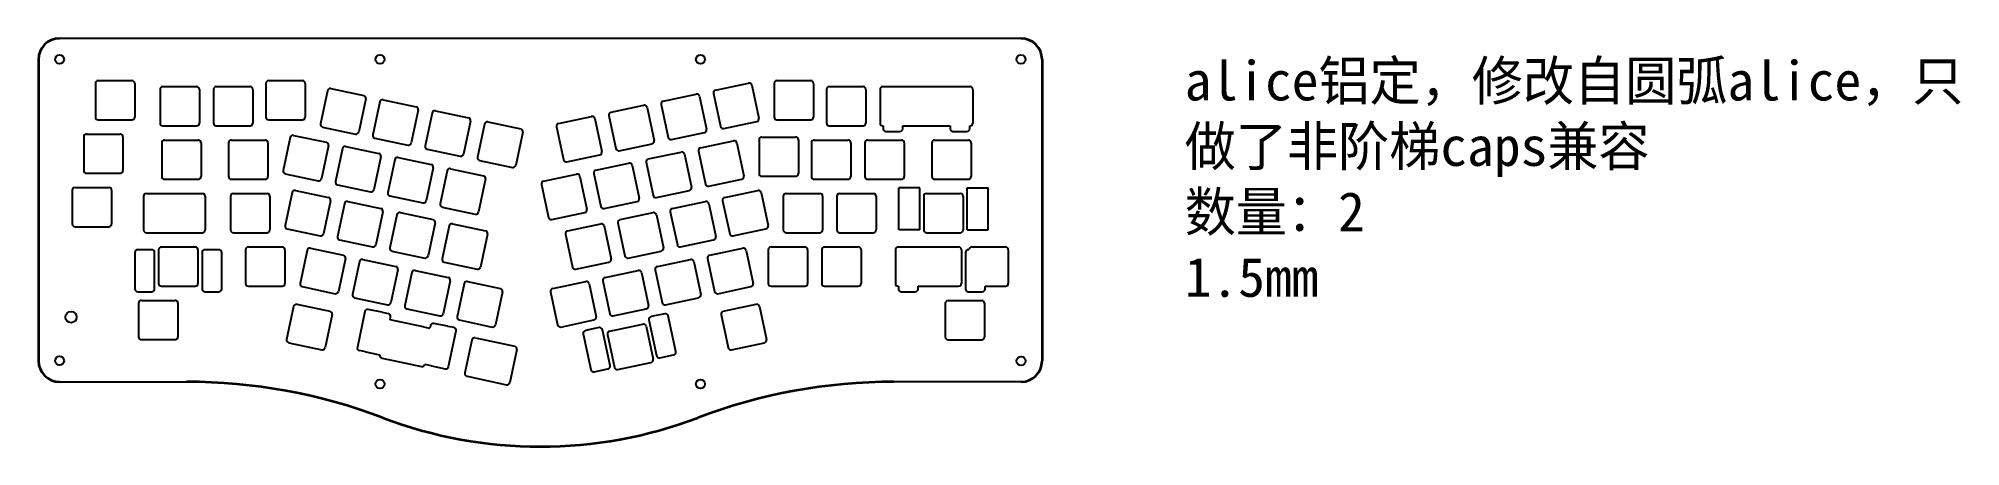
# Model space of a CAD drawing. Header units: millimetres. Extents: x -203 to 481, y 24 to 170.
import ezdxf

# ---------------------------------------------------------------- set-up
doc = ezdxf.new("R2010")
doc.units = ezdxf.units.MM
doc.layers.get('0').update_dxf_attribs({"lineweight": 35})
doc.layers.add('尺寸线层', color=3, linetype='Continuous', lineweight=18)

msp = doc.modelspace()

# ---------------------------------------------------------------- linework, layer by layer
at = {"color": 7, "linetype": 'Continuous', "lineweight": 25}
for p, q in [((146.83, 169.92), (-195.47, 169.92)), ((-182.71, 153.89), (-182.71, 141.89)), ((-181.71, 154.89), (-169.71, 154.89)), ((-168.71, 153.89), (-168.71, 141.89)), ((-159.69, 151.75), (-159.69, 139.75)), ((-158.69, 152.75), (-146.69, 152.75)), ((-145.69, 151.75), (-145.69, 139.75)), ((-140.64, 151.75), (-140.64, 139.75)), ((-139.64, 152.75), (-127.64, 152.75)), ((-126.64, 151.75), (-126.64, 139.75)), ((-122, 153.89), (-122, 141.89)), ((-121, 154.89), (-109, 154.89)), ((-108, 153.89), (-108, 141.89)), ((-100.1, 151.25), (-102.6, 139.51)), ((-98.92, 152.02), (-87.18, 149.53)), ((38.13, 151.51), (49.87, 154)), ((51.06, 153.23), (53.55, 141.49)), ((58.96, 153.89), (58.96, 141.89)), ((59.96, 154.89), (71.96, 154.89)), ((72.96, 153.89), (72.96, 141.89)), ((77.59, 151.75), (77.59, 139.75)), ((78.59, 152.75), (90.59, 152.75)), ((91.59, 151.75), (91.59, 139.75)), ((96.64, 151.75), (96.64, 139.75)), ((97.64, 152.75), (128.69, 152.75)), ((129.69, 151.75), (129.69, 139.75)), ((-86.41, 148.34), (-88.9, 136.6)), ((-81.47, 147.29), (-83.96, 135.55)), ((-80.28, 148.06), (-68.54, 145.57)), ((-67.77, 144.38), (-70.27, 132.64)), ((-61.65, 144.1), (-49.91, 141.61)), ((0.87, 143.59), (12.6, 146.08)), ((13.79, 145.31), (16.29, 133.57)), ((18.73, 146.36), (21.23, 134.62)), ((19.5, 147.55), (31.24, 150.04)), ((32.42, 149.27), (34.92, 137.53)), ((37.36, 150.32), (39.86, 138.58)), ((-181.71, 140.89), (-169.71, 140.89)), ((-158.69, 138.75), (-146.69, 138.75)), ((-139.64, 138.75), (-127.64, 138.75)), ((-121, 140.89), (-109, 140.89)), ((-101.83, 138.33), (-90.09, 135.83)), ((-62.83, 143.33), (-65.33, 131.59)), ((-49.14, 140.42), (-51.63, 128.68)), ((-44.2, 139.37), (-46.7, 127.63)), ((-43.01, 140.14), (-31.28, 137.64)), ((-18.54, 138.44), (-16.04, 126.7)), ((-17.77, 139.62), (-6.03, 142.12)), ((-4.84, 141.35), (-2.35, 129.61)), ((0.1, 142.4), (2.59, 130.66)), ((41.04, 137.81), (52.78, 140.31)), ((59.96, 140.89), (71.96, 140.89)), ((78.59, 138.75), (90.59, 138.75)), ((97.64, 138.75), (97.73, 138.75)), ((97.73, 138.75), (97.73, 137.75)), ((104.73, 137.75), (104.73, 138.75)), ((104.73, 138.75), (121.6, 138.75)), ((121.6, 138.75), (121.6, 137.75)), ((128.6, 137.75), (128.6, 138.75)), ((128.6, 138.75), (128.69, 138.75)), ((-186.87, 134.84), (-186.87, 122.84)), ((-185.87, 135.84), (-173.87, 135.84)), ((-172.87, 134.84), (-172.87, 122.84)), ((-159.09, 132.7), (-159.09, 120.7)), ((-158.09, 133.7), (-146.09, 133.7)), ((-145.09, 132.7), (-145.09, 120.7)), ((-135.28, 132.7), (-135.28, 120.7)), ((-134.28, 133.7), (-122.28, 133.7)), ((-121.28, 132.7), (-121.28, 120.7)), ((-113.38, 134.6), (-115.88, 122.86)), ((-112.2, 135.37), (-100.46, 132.88)), ((-99.69, 131.69), (-102.18, 119.95)), ((-94.75, 130.64), (-97.24, 118.9)), ((-93.56, 131.41), (-81.82, 128.92)), ((-83.19, 134.37), (-71.45, 131.87)), ((-64.56, 130.41), (-52.82, 127.91)), ((-30.51, 136.46), (-33, 124.72)), ((3.78, 129.89), (15.52, 132.39)), ((22.41, 133.85), (34.15, 136.35)), ((32.77, 130.9), (44.51, 133.39)), ((45.7, 132.62), (48.19, 120.88)), ((53.6, 133.76), (53.6, 121.76)), ((54.6, 134.76), (66.6, 134.76)), ((67.6, 133.76), (67.6, 121.76)), ((72.23, 132.7), (72.23, 120.7)), ((73.23, 133.7), (85.23, 133.7)), ((86.23, 132.7), (86.23, 120.7)), ((91.28, 132.7), (91.28, 120.7)), ((92.28, 133.7), (104.28, 133.7)), ((98.73, 136.75), (103.73, 136.75)), ((105.28, 132.7), (105.28, 120.7)), ((115.1, 132.7), (115.1, 120.7)), ((116.1, 133.7), (128.1, 133.7)), ((122.6, 136.75), (127.6, 136.75)), ((129.1, 132.7), (129.1, 120.7)), ((-81.05, 127.73), (-83.55, 115.99)), ((-76.11, 126.68), (-78.61, 114.94)), ((-74.93, 127.45), (-63.19, 124.96)), ((-62.42, 123.77), (-64.91, 112.03)), ((-56.29, 123.49), (-44.56, 120.99)), ((-45.92, 126.45), (-34.19, 123.95)), ((-14.86, 125.93), (-3.12, 128.43)), ((-4.49, 122.98), (7.24, 125.47)), ((8.43, 124.7), (10.93, 112.96)), ((13.37, 125.75), (15.87, 114.01)), ((14.14, 126.94), (25.88, 129.43)), ((27.06, 128.66), (29.56, 116.92)), ((32, 129.71), (34.5, 117.97)), ((-189.94, 116.79), (-177.94, 116.79)), ((-185.87, 121.84), (-173.87, 121.84)), ((-158.09, 119.7), (-146.09, 119.7)), ((-134.28, 119.7), (-122.28, 119.7)), ((-115.11, 121.68), (-103.37, 119.18)), ((-96.47, 117.72), (-84.73, 115.22)), ((-57.48, 122.72), (-59.98, 110.98)), ((-43.79, 119.81), (-46.28, 108.07)), ((-23.9, 117.83), (-21.4, 106.09)), ((-23.13, 119.01), (-11.39, 121.51)), ((-10.2, 120.74), (-7.71, 109)), ((-5.26, 121.79), (-2.77, 110.05)), ((35.68, 117.2), (47.42, 119.7)), ((54.6, 120.76), (66.6, 120.76)), ((73.23, 119.7), (85.23, 119.7)), ((92.28, 119.7), (104.28, 119.7)), ((103.35, 101.65), (103.35, 116.65)), ((110.78, 116.65), (103.35, 116.65)), ((110.78, 101.65), (110.78, 116.65)), ((116.1, 119.7), (128.1, 119.7)), ((127.66, 101.65), (127.66, 116.65)), ((127.66, 116.65), (135.09, 116.65)), ((135.09, 101.65), (135.09, 116.65)), ((-190.94, 115.79), (-190.94, 103.79)), ((-176.94, 115.79), (-176.94, 103.79)), ((-165.54, 113.65), (-165.54, 101.65)), ((-164.54, 114.65), (-144.61, 114.65)), ((-143.61, 113.65), (-143.61, 101.65)), ((-134.58, 113.65), (-134.58, 101.65)), ((-133.58, 114.65), (-121.58, 114.65)), ((-120.58, 113.65), (-120.58, 101.65)), ((-112.68, 114.97), (-115.18, 103.23)), ((-111.5, 115.74), (-99.76, 113.25)), ((-98.99, 112.06), (-101.48, 100.32)), ((-94.05, 111.01), (-96.54, 99.27)), ((-92.86, 111.78), (-81.12, 109.29)), ((-77.84, 113.76), (-66.1, 111.26)), ((-59.2, 109.8), (-47.47, 107.3)), ((-1.58, 109.28), (10.16, 111.78)), ((17.05, 113.24), (28.79, 115.74)), ((22.76, 109.29), (34.5, 111.78)), ((35.68, 111.01), (38.18, 99.27)), ((40.62, 112.06), (43.12, 100.32)), ((41.39, 113.25), (53.13, 115.74)), ((54.32, 114.97), (56.81, 103.23)), ((62.22, 113.65), (62.22, 101.65)), ((63.22, 114.65), (75.22, 114.65)), ((76.22, 113.65), (76.22, 101.65)), ((81.27, 113.65), (81.27, 101.65)), ((82.27, 114.65), (94.27, 114.65)), ((95.27, 113.65), (95.27, 101.65)), ((112.22, 113.65), (112.22, 101.65)), ((113.22, 114.65), (125.22, 114.65)), ((126.22, 113.65), (126.22, 101.65)), ((-189.94, 102.79), (-177.94, 102.79)), ((-80.35, 108.1), (-82.85, 96.36)), ((-75.41, 107.05), (-77.91, 95.31)), ((-74.23, 107.82), (-62.49, 105.33)), ((-61.72, 104.14), (-64.21, 92.4)), ((-56.78, 103.09), (-59.28, 91.35)), ((-55.59, 103.86), (-43.86, 101.36)), ((-20.22, 105.32), (-8.48, 107.82)), ((-14.51, 101.36), (-2.77, 103.86)), ((-1.58, 103.09), (0.91, 91.35)), ((3.36, 104.14), (5.85, 92.4)), ((4.13, 105.33), (15.86, 107.82)), ((17.05, 107.05), (19.55, 95.31)), ((21.99, 108.1), (24.49, 96.36)), ((-164.54, 100.65), (-144.61, 100.65)), ((-133.58, 100.65), (-121.58, 100.65)), ((-114.41, 102.05), (-102.67, 99.55)), ((-95.77, 98.09), (-84.03, 95.59)), ((-43.09, 100.18), (-45.58, 88.44)), ((-15.28, 100.18), (-12.78, 88.44)), ((25.67, 95.59), (37.41, 98.09)), ((44.3, 99.55), (56.04, 102.05)), ((63.22, 100.65), (75.22, 100.65)), ((82.27, 100.65), (94.27, 100.65)), ((110.78, 101.65), (103.35, 101.65)), ((113.22, 100.65), (125.22, 100.65)), ((127.66, 101.65), (135.09, 101.65)), ((-168.62, 93.6), (-168.62, 80.6)), ((-162.62, 94.6), (-167.62, 94.6)), ((-161.62, 80.6), (-161.62, 93.6)), ((-160.18, 94.6), (-160.18, 82.6)), ((-159.18, 95.6), (-147.18, 95.6)), ((-146.18, 94.6), (-146.18, 82.6)), ((-144.74, 93.6), (-144.74, 80.6)), ((-138.74, 94.6), (-143.74, 94.6)), ((-137.74, 80.6), (-137.74, 93.6)), ((-129.23, 94.6), (-129.23, 82.6)), ((-128.23, 95.6), (-116.23, 95.6)), ((-115.23, 94.6), (-115.23, 82.6)), ((-107.33, 94.36), (-109.83, 82.62)), ((-106.15, 95.13), (-94.41, 92.64)), ((-93.64, 91.45), (-96.13, 79.71)), ((-88.7, 90.4), (-91.19, 78.66)), ((-87.51, 91.17), (-75.77, 88.68)), ((-77.14, 94.13), (-65.4, 91.63)), ((-58.5, 90.17), (-46.77, 87.67)), ((-11.6, 87.67), (0.14, 90.17)), ((7.04, 91.63), (18.78, 94.13)), ((17.4, 88.68), (29.14, 91.17)), ((30.32, 90.4), (32.82, 78.66)), ((35.26, 91.45), (37.76, 79.71)), ((36.03, 92.64), (47.77, 95.13)), ((48.96, 94.36), (51.45, 82.62)), ((56.86, 94.6), (56.86, 82.6)), ((57.86, 95.6), (69.86, 95.6)), ((70.86, 94.6), (70.86, 82.6)), ((75.91, 94.6), (75.91, 82.6)), ((76.91, 95.6), (88.91, 95.6)), ((89.91, 94.6), (89.91, 82.6)), ((102.1, 94.6), (102.1, 82.6)), ((103.1, 95.6), (124.63, 95.6)), ((125.63, 94.6), (125.63, 82.6)), ((127.07, 93.6), (127.07, 80.6)), ((128.3, 94.6), (128.07, 94.6)), ((129.3, 95.6), (141.3, 95.6)), ((142.3, 94.6), (142.3, 82.6)), ((-75, 87.49), (-77.5, 75.75)), ((-70.06, 86.44), (-72.56, 74.7)), ((-68.88, 87.21), (-57.14, 84.72)), ((-56.37, 83.53), (-58.86, 71.79)), ((-51.43, 82.48), (-53.93, 70.74)), ((-50.24, 83.25), (-38.51, 80.75)), ((-19.87, 80.75), (-8.13, 83.25)), ((-6.94, 82.48), (-4.45, 70.74)), ((-2, 83.53), (0.49, 71.79)), ((-1.23, 84.72), (10.5, 87.21)), ((11.69, 86.44), (14.19, 74.7)), ((16.63, 87.49), (19.13, 75.75)), ((-167.62, 79.6), (-162.62, 79.6)), ((-167.32, 75.55), (-167.32, 63.55)), ((-166.32, 76.55), (-154.32, 76.55)), ((-159.18, 81.6), (-147.18, 81.6)), ((-153.32, 75.55), (-153.32, 63.55)), ((-143.74, 79.6), (-138.74, 79.6)), ((-128.23, 81.6), (-116.23, 81.6)), ((-109.06, 81.44), (-97.32, 78.94)), ((-90.42, 77.48), (-78.68, 74.98)), ((-37.74, 79.57), (-40.23, 67.83)), ((-20.64, 79.57), (-18.14, 67.83)), ((20.31, 74.98), (32.05, 77.48)), ((38.94, 78.94), (50.68, 81.44)), ((57.86, 81.6), (69.86, 81.6)), ((76.91, 81.6), (88.91, 81.6)), ((103.1, 81.6), (103.19, 81.6)), ((103.19, 81.6), (103.19, 80.6)), ((104.19, 79.6), (109.19, 79.6)), ((110.19, 80.6), (110.19, 81.6)), ((110.19, 81.6), (124.63, 81.6)), ((119.85, 75.5), (119.85, 63.5)), ((120.85, 76.5), (132.85, 76.5)), ((128.07, 79.6), (133.07, 79.6)), ((133.85, 75.5), (133.85, 63.5)), ((134.07, 80.6), (134.07, 81.6)), ((134.07, 81.6), (141.3, 81.6)), ((-112.14, 74.37), (-114.64, 62.63)), ((-110.96, 75.14), (-99.22, 72.65)), ((-98.45, 71.46), (-100.94, 59.72)), ((-86.74, 72.56), (-89.44, 59.84)), ((-80.66, 72.29), (-85.55, 73.33)), ((-78.37, 71.79), (-80.54, 72.25)), ((-77.81, 69.63), (-77.6, 70.61)), ((-65.98, 67.12), (-77.72, 69.61)), ((-71.79, 73.52), (-60.05, 71.02)), ((-53.15, 69.56), (-41.42, 67.06)), ((-16.96, 67.06), (-5.22, 69.56)), ((1.68, 71.02), (13.42, 73.52)), ((14.35, 69.57), (17.05, 56.85)), ((20.01, 71.79), (15.12, 70.75)), ((23.9, 58.31), (21.2, 71.02)), ((40.07, 71.46), (42.57, 59.72)), ((40.84, 72.65), (52.58, 75.14)), ((53.77, 74.37), (56.26, 62.63)), ((-166.32, 62.55), (-154.32, 62.55)), ((-65.89, 67.09), (-63.69, 66.63)), ((-63.38, 67.59), (-63.59, 66.6)), ((-57.3, 67.32), (-62.19, 68.36)), ((-55.02, 66.83), (-57.19, 67.29)), ((-56.95, 52.93), (-54.25, 65.64)), ((-48.62, 62.41), (-51.11, 50.67)), ((-47.43, 63.18), (-33.37, 60.19)), ((-9.01, 64.6), (-6.3, 51.89)), ((-3.34, 66.83), (-8.24, 65.79)), ((0.54, 53.34), (-2.16, 66.06)), ((-0.34, 64.4), (2.16, 52.66)), ((0.43, 65.59), (12.17, 68.08)), ((13.36, 67.31), (15.85, 55.57)), ((120.85, 62.5), (132.85, 62.5)), ((-113.87, 61.45), (-102.13, 58.95)), ((-86.5, 58.19), (-88.67, 58.65)), ((-86.38, 58.16), (-81.49, 57.12)), ((-80.63, 55.92), (-78.43, 55.45)), ((-78.34, 55.43), (-66.6, 52.93)), ((-32.6, 59), (-35.09, 47.26)), ((18.24, 56.08), (23.13, 57.12)), ((43.75, 58.95), (55.49, 61.45)), ((-65.41, 53.71), (-65.41, 53.7)), ((-63.14, 53.23), (-65.31, 53.69)), ((-63.03, 53.2), (-58.14, 52.16)), ((-50.34, 49.48), (-36.28, 46.49)), ((-5.12, 51.12), (-0.23, 52.16)), ((3.34, 51.89), (15.08, 54.39)), ((-195.47, 47.52), (-150.25, 47.52)), ((146.88, 47.52), (101.61, 47.52))]:
    msp.add_line(p, q, dxfattribs=at)
at = {"linetype": 'Continuous'}
for p, q in [((-202.97, 162.42), (-202.97, 55.02)), ((154.33, 162.42), (154.33, 54.97))]:
    msp.add_line(p, q, dxfattribs=at)
at = {"color": 7, "linetype": 'Continuous', "lineweight": 25}
for centre, radius in [((-195.47, 162.42), 1.6), ((-81.37, 162.42), 1.6), ((32.73, 162.42), 1.6), ((146.83, 162.42), 1.6), ((-191.37, 70.57), 2), ((-195.47, 55.02), 1.6), ((146.88, 54.97), 1.6), ((-81.37, 46.76), 1.6), ((32.73, 46.76), 1.6)]:
    msp.add_circle(centre, radius, dxfattribs=at)
at = {"linetype": 'Continuous'}
for centre, radius, start, end in [((-195.47, 162.42), 7.5, 90, 180), ((146.83, 162.42), 7.5, 0, 90), ((-195.47, 55.02), 7.5, 180, 270), ((146.88, 54.97), 7.45, 270, 0), ((-150.25, -149.48), 197, 69.22706, 90), ((101.61, -149.48), 197, 90, 110.77294), ((-24.32, 182.5), 158.07, 249.22706, 290.77294)]:
    msp.add_arc(centre, radius, start, end, dxfattribs=at)
at = {"color": 7, "linetype": 'Continuous', "lineweight": 25}
for centre, start, end in [((-181.71, 153.89), 90, 180), ((-169.71, 153.89), 0, 90), ((-158.69, 151.75), 90, 180), ((-146.69, 151.75), 360, 90), ((-139.64, 151.75), 90, 180), ((-127.64, 151.75), 0, 90), ((-121, 153.89), 90, 180), ((-109, 153.89), 0, 90), ((-99.12, 151.04), 78, 168), ((38.34, 150.53), 102, 192), ((50.08, 153.02), 12, 102), ((59.96, 153.89), 90, 180), ((71.96, 153.89), 0, 90), ((78.59, 151.75), 90, 180), ((90.59, 151.75), 0, 90), ((97.64, 151.75), 90, 180), ((128.69, 151.75), 0, 90), ((-87.39, 148.55), 348, 78), ((-80.49, 147.08), 78, 168), ((-68.75, 144.59), 348, 78), ((-61.86, 143.12), 78, 168), ((12.81, 145.1), 12, 102), ((19.71, 146.57), 102, 192), ((31.45, 149.06), 12, 102), ((-181.71, 141.89), 180, 270), ((-169.71, 141.89), 270, 360), ((-158.69, 139.75), 180, 270), ((-146.69, 139.75), 270, 0), ((-139.64, 139.75), 180, 270), ((-127.64, 139.75), 270, 0), ((-121, 141.89), 180, 270), ((-109, 141.89), 270, 0), ((-101.62, 139.31), 168, 258), ((-50.12, 140.63), 348, 78), ((-43.22, 139.16), 78, 168), ((-31.48, 136.67), 348, 78), ((-17.56, 138.65), 102, 192), ((-5.82, 141.14), 12, 102), ((1.07, 142.61), 102, 192), ((33.94, 137.33), 282, 12), ((40.84, 138.79), 192, 282), ((52.57, 141.29), 282, 12), ((59.96, 141.89), 180, 270), ((71.96, 141.89), 270, 0), ((78.59, 139.75), 180, 270), ((90.59, 139.75), 270, 360), ((97.64, 139.75), 180, 270), ((98.73, 137.75), 180, 270), ((103.73, 137.75), 270, 0), ((122.6, 137.75), 180, 270), ((127.6, 137.75), 270, 0), ((128.69, 139.75), 270, 0), ((-185.87, 134.84), 90, 180), ((-173.87, 134.84), 0, 90), ((-158.09, 132.7), 90, 180), ((-146.09, 132.7), 0, 90), ((-134.28, 132.7), 90, 180), ((-122.28, 132.7), 0, 90), ((-112.4, 134.39), 78, 168), ((-100.67, 131.9), 348, 78), ((-93.77, 130.43), 78, 168), ((-89.88, 136.81), 258, 348), ((-82.98, 135.35), 168, 258), ((-71.25, 132.85), 258, 348), ((-64.35, 131.38), 168, 258), ((3.57, 130.87), 192, 282), ((15.31, 133.36), 282, 12), ((22.2, 134.83), 192, 282), ((32.98, 129.92), 102, 192), ((44.72, 132.41), 12, 102), ((54.6, 133.76), 90, 180), ((66.6, 133.76), 0, 90), ((73.23, 132.7), 90, 180), ((85.23, 132.7), 0, 90), ((92.28, 132.7), 90, 180), ((104.28, 132.7), 0, 90), ((116.1, 132.7), 90, 180), ((128.1, 132.7), 0, 90), ((-82.03, 127.94), 348, 78), ((-75.14, 126.47), 78, 168), ((-63.4, 123.98), 348, 78), ((-56.5, 122.51), 78, 168), ((-52.61, 128.89), 258, 348), ((-45.72, 127.42), 168, 258), ((-33.98, 124.93), 258, 348), ((-15.06, 126.91), 192, 282), ((-3.33, 129.4), 282, 12), ((7.45, 124.49), 12, 102), ((14.35, 125.96), 102, 192), ((26.09, 128.45), 12, 102), ((-189.94, 115.79), 90, 180), ((-185.87, 122.84), 180, 270), ((-177.94, 115.79), 360, 90), ((-173.87, 122.84), 270, 0), ((-158.09, 120.7), 180, 270), ((-146.09, 120.7), 270, 0), ((-134.28, 120.7), 180, 270), ((-122.28, 120.7), 270, 0), ((-114.9, 122.66), 168, 258), ((-103.16, 120.16), 258, 348), ((-96.26, 118.7), 168, 258), ((-44.76, 120.02), 348, 78), ((-22.92, 118.04), 102, 192), ((-11.18, 120.53), 12, 102), ((-4.29, 122), 102, 192), ((28.58, 116.72), 282, 12), ((35.48, 118.18), 192, 282), ((47.21, 120.68), 282, 12), ((54.6, 121.76), 180, 270), ((66.6, 121.76), 270, 0), ((73.23, 120.7), 180, 270), ((85.23, 120.7), 270, 360), ((92.28, 120.7), 180, 270), ((104.28, 120.7), 270, 360), ((116.1, 120.7), 180, 270), ((128.1, 120.7), 270, 0), ((-164.54, 113.65), 90, 180), ((-144.61, 113.65), 0, 90), ((-133.58, 113.65), 90, 180), ((-121.58, 113.65), 360, 90), ((-111.7, 114.76), 78, 168), ((-99.97, 112.27), 348, 78), ((-93.07, 110.8), 78, 168), ((-84.53, 116.2), 258, 348), ((-77.63, 114.73), 168, 258), ((-65.89, 112.24), 258, 348), ((-59, 110.77), 168, 258), ((-1.79, 110.26), 192, 282), ((9.95, 112.75), 282, 12), ((16.84, 114.22), 192, 282), ((34.71, 110.8), 12, 102), ((41.6, 112.27), 102, 192), ((53.34, 114.76), 12, 102), ((63.22, 113.65), 90, 180), ((75.22, 113.65), 0, 90), ((82.27, 113.65), 90, 180), ((94.27, 113.65), 360, 90), ((113.22, 113.65), 90, 180), ((125.22, 113.65), 0, 90), ((-189.94, 103.79), 180, 270), ((-177.94, 103.79), 270, 0), ((-114.2, 103.03), 168, 258), ((-81.33, 108.31), 348, 78), ((-74.44, 106.84), 78, 168), ((-62.7, 104.35), 348, 78), ((-55.8, 102.88), 78, 168), ((-47.26, 108.28), 258, 348), ((-20.42, 106.3), 192, 282), ((-8.69, 108.79), 282, 12), ((-2.56, 102.88), 12, 102), ((4.33, 104.35), 102, 192), ((16.07, 106.84), 12, 102), ((22.97, 108.31), 102, 192), ((55.83, 103.03), 282, 12), ((-164.54, 101.65), 180, 270), ((-144.61, 101.65), 270, 0), ((-133.58, 101.65), 180, 270), ((-121.58, 101.65), 270, 360), ((-102.46, 100.53), 258, 348), ((-95.56, 99.07), 168, 258), ((-83.83, 96.57), 258, 348), ((-44.06, 100.39), 348, 78), ((-14.3, 100.39), 102, 192), ((25.46, 96.57), 192, 282), ((37.2, 99.07), 282, 12), ((44.1, 100.53), 192, 282), ((63.22, 101.65), 180, 270), ((75.22, 101.65), 270, 360), ((82.27, 101.65), 180, 270), ((94.27, 101.65), 270, 0), ((113.22, 101.65), 180, 270), ((125.22, 101.65), 270, 360), ((-167.62, 93.6), 90, 180), ((-162.62, 93.6), 360, 90), ((-159.18, 94.6), 90, 180), ((-147.18, 94.6), 0, 90), ((-143.74, 93.6), 90, 180), ((-138.74, 93.6), 0, 90), ((-128.23, 94.6), 90, 180), ((-116.23, 94.6), 0, 90), ((-106.35, 94.15), 78, 168), ((-94.62, 91.66), 348, 78), ((-87.72, 90.19), 78, 168), ((-76.93, 95.1), 168, 258), ((-65.19, 92.61), 258, 348), ((-58.3, 91.14), 168, 258), ((-0.07, 91.14), 282, 12), ((6.83, 92.61), 192, 282), ((18.57, 95.1), 282, 12), ((29.35, 90.19), 12, 102), ((36.24, 91.66), 102, 192), ((47.98, 94.15), 12, 102), ((57.86, 94.6), 90, 180), ((69.86, 94.6), 0, 90), ((76.91, 94.6), 90, 180), ((88.91, 94.6), 0, 90), ((103.1, 94.6), 90, 180), ((124.63, 94.6), 0, 90), ((128.07, 93.6), 90, 180), ((129.3, 94.6), 90, 180.00002), ((141.3, 94.6), 0, 90), ((-159.18, 82.6), 180, 270), ((-147.18, 82.6), 270, 0), ((-128.23, 82.6), 180, 270), ((-116.23, 82.6), 270, 0), ((-108.85, 82.42), 168, 258), ((-75.98, 87.7), 348, 78), ((-69.09, 86.23), 78, 168), ((-57.35, 83.74), 348, 78), ((-50.45, 82.27), 78, 168), ((-46.56, 88.65), 258, 348), ((-11.8, 88.65), 192, 282), ((-7.92, 82.27), 12, 102), ((-1.03, 83.74), 102, 192), ((10.71, 86.23), 12, 102), ((17.61, 87.7), 102, 192), ((50.47, 82.42), 282, 12), ((57.86, 82.6), 180, 270), ((69.86, 82.6), 270, 360), ((76.91, 82.6), 180, 270), ((88.91, 82.6), 270, 360), ((103.1, 82.6), 180, 270), ((124.63, 82.6), 270, 0), ((141.3, 82.6), 270, 360), ((-167.62, 80.6), 180, 270), ((-166.32, 75.55), 90, 180), ((-162.62, 80.6), 270, 360), ((-154.32, 75.55), 0, 90), ((-143.74, 80.6), 180, 270), ((-138.74, 80.6), 270, 0), ((-97.11, 79.92), 258, 348), ((-90.21, 78.46), 168, 258), ((-78.48, 75.96), 258, 348), ((-38.71, 79.78), 348, 78), ((-19.66, 79.78), 102, 192), ((20.1, 75.96), 192, 282), ((31.84, 78.46), 282, 12), ((38.74, 79.92), 192, 282), ((104.19, 80.6), 180, 270), ((109.19, 80.6), 270, 0), ((120.85, 75.5), 90, 180), ((128.07, 80.6), 180, 270), ((132.85, 75.5), 0, 90), ((133.07, 80.6), 270, 360), ((-111.16, 74.16), 78, 168), ((-99.43, 71.67), 348, 78), ((-85.76, 72.35), 78, 168), ((-80.87, 71.31), 71.16264, 78), ((-78.58, 70.81), 348, 78), ((-77.92, 68.64), 78, 83.41601), ((-71.58, 74.49), 168, 258), ((-59.84, 72), 258, 348), ((-52.95, 70.53), 168, 258), ((-5.43, 70.53), 282, 12), ((1.47, 72), 192, 282), ((13.21, 74.49), 282, 12), ((15.33, 69.77), 102, 192), ((20.22, 70.81), 12, 102), ((41.05, 71.67), 102, 192), ((52.79, 74.16), 12, 102), ((-166.32, 63.55), 180, 270), ((-154.32, 63.55), 270, 360), ((-113.66, 62.43), 168, 258), ((-66.19, 66.14), 72.49515, 78), ((-63.9, 65.65), 72.29615, 78), ((-62.4, 67.38), 78, 168), ((-57.51, 66.34), 71.16264, 78), ((-55.23, 65.85), 348, 78), ((-47.64, 62.2), 78, 168), ((-41.21, 68.04), 258, 348), ((-17.16, 68.04), 192, 282), ((-8.03, 64.81), 102, 192), ((-3.14, 65.85), 12, 102), ((0.64, 64.61), 102, 192), ((12.38, 67.1), 12, 102), ((55.28, 62.43), 282, 12), ((120.85, 63.5), 180, 270), ((132.85, 63.5), 270, 360), ((-101.92, 59.93), 258, 348), ((-88.46, 59.63), 168, 258), ((-86.17, 59.14), 251.16264, 258), ((-81.28, 58.1), 258, 263.41601), ((-80.42, 56.9), 168.00844, 258), ((-78.13, 56.41), 252.49515, 258), ((-33.58, 59.21), 348, 78), ((14.87, 55.37), 282, 12), ((18.03, 57.06), 192, 282), ((22.92, 58.1), 282, 12), ((43.55, 59.93), 192, 282), ((-66.39, 53.91), 258, 348), ((-65.11, 54.67), 252.29615, 258), ((-62.82, 54.17), 251.16264, 258), ((-57.93, 53.13), 258, 348), ((-50.14, 50.46), 168, 258), ((-5.32, 52.09), 192, 282), ((-0.43, 53.13), 282, 12), ((3.14, 52.87), 192, 282), ((-36.07, 47.47), 258, 348)]:
    msp.add_arc(centre, 1, start, end, dxfattribs=at)

# ---------------------------------------------------------------- texts
at = {"layer": '尺寸线层', "insert": (205.12, 161.83), "char_height": 14, "width": 277.4926, "attachment_point": 1}
msp.add_mtext('alice铝定，修改自圆弧alice，只做了非阶梯caps兼容\\P数量：2\\P1.5mm ', dxfattribs=at)

doc.saveas('drawing.dxf')
